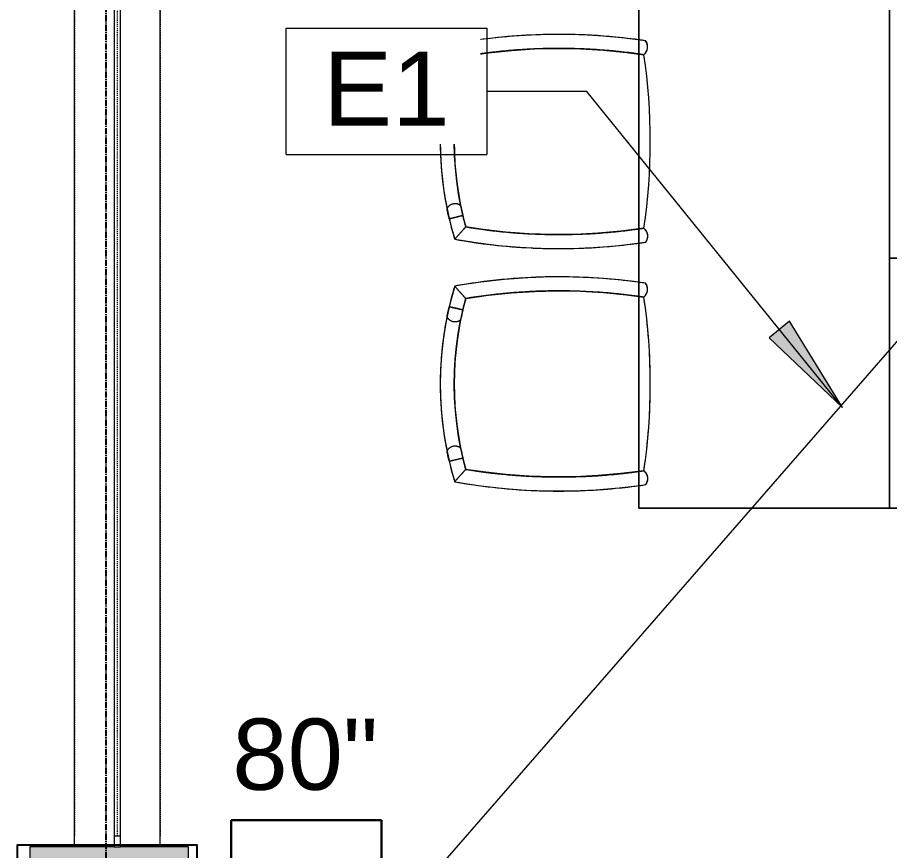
# Model space of a CAD drawing. Header units: inches. Extents: x 25329 to 28023, y 11893 to 13703.
# Drawn here: x 25851.2 to 25955.5, y 12135.5 to 12235.2 of the extents above; entities that cross this region are included whole.
import ezdxf

# ---------------------------------------------------------------- set-up
doc = ezdxf.new("R2010")
doc.units = ezdxf.units.IN
doc.header["$MEASUREMENT"] = 0
for name, pattern in [('L1$0$Plaza America BA02$0$CENTER2', [1.125, 0.75, -0.125, 0.125, -0.125]), ('L1$0$SAG 02ATL Ste230PHII$0$CENTER2', [1.125, 0.75, -0.125, 0.125, -0.125]), ('X1$0$Dash', [0.25, 0.125, -0.125])]:
    doc.linetypes.add(name, pattern=pattern)
for name, color, linetype in [('L1$0$A-Cols-Extr', 8, 'Continuous'), ('L1$0$Plaza America BA02$0$A-Column grid', 8, 'L1$0$Plaza America BA02$0$CENTER2'), ('L1$0$SAG 02ATL Ste230PHII$0$A-Column grid', 8, 'L1$0$SAG 02ATL Ste230PHII$0$CENTER2')]:
    doc.layers.add(name, color=color, linetype=linetype)
for name, color, linetype, lineweight in [('X1$0$A-ANNO-KEYN', 8, 'Continuous', 9), ('X1$0$A-ANNO-NOTE', 4, 'Continuous', 30), ('X1$0$A-DETL', 8, 'Continuous', 13), ('X1$0$I-FURN', 47, 'Continuous', 9), ('X1$0$Q-SPCQ', 8, 'Continuous', 9), ('X1$0$Q-SPCQ-HDLN', 8, 'X1$0$Dash', 9), ('X1$0$S-COLS', 8, 'Continuous', 13)]:
    doc.layers.add(name, color=color, linetype=linetype, lineweight=lineweight)
doc.styles.add('X1$0$Arial', font='arial.ttf', dxfattribs={"height": 8.851796})
doc.styles.add('X1$0$Swis721 Lt BT', font='swissl.ttf', dxfattribs={"height": 8.514638})

# ---------------------------------------------------------------- blocks, each defined once
blk = doc.blocks.new('X1$0$W- Folding_Partition - Modernfold 942-5326125-FIRST FLOOR POWER _ SIGNAL')
at = {"layer": 'X1$0$Q-SPCQ'}
for p, q in [((-323.18, -3.63), (-323.18, 1.12)), ((-323.18, 1.12), (-17.5, 1.12)), ((-17.5, -3.63), (-323.18, -3.63)), ((-323.18, -3.63), (-323.18, -4.38)), ((-321.93, -4.38), (-321.93, -3.63)), ((-323.18, -9.13), (-323.18, -4.38)), ((-323.18, -4.38), (-17.5, -4.38)), ((-323.18, -9.13), (-17.5, -9.13))]:
    blk.add_line(p, q, dxfattribs=at)
at = {"layer": 'X1$0$Q-SPCQ-HDLN'}
for p, q in [((-19, 1.12), (-321.93, 1.12)), ((-19, -4), (-321.93, -4)), ((-19, -9.13), (-321.93, -9.13))]:
    blk.add_line(p, q, dxfattribs=at)
blk = doc.blocks.new('X1$0$30 x 60 table4 - 30 x 60 table-4776413-FIRST FLOOR POWER _ SIGNAL')
at = {"layer": 'X1$0$I-FURN'}
for p, q in [((5218.61, -1629.32), (5188.7, -1629.32)), ((5188.7, -1629.32), (5188.7, -1689.32)), ((5188.7, -1689.32), (5188.7, -1629.32)), ((5188.7, -1629.32), (5218.61, -1629.32)), ((5218.61, -1632.94), (5218.61, -1629.32)), ((5218.61, -1629.32), (5218.61, -1632.94)), ((5218.61, -1633.01), (5218.61, -1632.96)), ((5218.61, -1632.96), (5218.61, -1633.01)), ((5218.61, -1633.13), (5218.61, -1633.04)), ((5218.61, -1633.04), (5218.61, -1633.13)), ((5218.61, -1633.24), (5218.61, -1633.14)), ((5218.61, -1633.14), (5218.61, -1633.24)), ((5218.61, -1633.4), (5218.61, -1633.27)), ((5218.61, -1633.27), (5218.61, -1633.4)), ((5218.61, -1633.79), (5218.61, -1633.44)), ((5218.61, -1633.44), (5218.61, -1633.79)), ((5218.61, -1633.97), (5218.61, -1633.81)), ((5218.61, -1633.81), (5218.61, -1633.97)), ((5218.61, -1634.14), (5218.61, -1634)), ((5218.61, -1634), (5218.61, -1634.14)), ((5218.61, -1634.32), (5218.61, -1634.18)), ((5218.61, -1634.18), (5218.61, -1634.32)), ((5218.61, -1634.43), (5218.61, -1634.33)), ((5218.61, -1634.33), (5218.61, -1634.43)), ((5218.61, -1634.54), (5218.61, -1634.46)), ((5218.61, -1634.46), (5218.61, -1634.54)), ((5218.61, -1634.6), (5218.61, -1634.54)), ((5218.61, -1634.54), (5218.61, -1634.6)), ((5218.61, -1655.5), (5218.61, -1634.63)), ((5218.61, -1634.63), (5218.61, -1655.5)), ((5218.61, -1655.58), (5218.61, -1655.53)), ((5218.61, -1655.53), (5218.61, -1655.58)), ((5218.61, -1655.68), (5218.61, -1655.6)), ((5218.61, -1655.6), (5218.61, -1655.68)), ((5218.61, -1655.8), (5218.61, -1655.69)), ((5218.61, -1655.69), (5218.61, -1655.8)), ((5218.61, -1655.95), (5218.61, -1655.84)), ((5218.61, -1655.84), (5218.61, -1655.95)), ((5218.61, -1656.51), (5218.61, -1655.97)), ((5218.61, -1655.97), (5218.61, -1656.51)), ((5218.61, -1656.69), (5218.61, -1656.53)), ((5218.61, -1656.53), (5218.61, -1656.69)), ((5218.61, -1656.85), (5218.61, -1656.72)), ((5218.61, -1656.72), (5218.61, -1656.85)), ((5218.61, -1656.99), (5218.61, -1656.89)), ((5218.61, -1656.89), (5218.61, -1656.99)), ((5218.61, -1657.09), (5218.61, -1657.01)), ((5218.61, -1657.01), (5218.61, -1657.09)), ((5218.61, -1657.16), (5218.61, -1657.1)), ((5218.61, -1657.1), (5218.61, -1657.16)), ((5218.61, -1661.94), (5218.61, -1657.19)), ((5218.61, -1657.19), (5218.61, -1661.94)), ((5218.61, -1662.01), (5218.61, -1661.96)), ((5218.61, -1661.96), (5218.61, -1662.01)), ((5218.61, -1662.13), (5218.61, -1662.04)), ((5218.61, -1662.04), (5218.61, -1662.13)), ((5218.61, -1662.24), (5218.61, -1662.14)), ((5218.61, -1662.14), (5218.61, -1662.24)), ((5218.61, -1662.4), (5218.61, -1662.27)), ((5218.61, -1662.27), (5218.61, -1662.4)), ((5218.61, -1662.79), (5218.61, -1662.44)), ((5218.61, -1662.44), (5218.61, -1662.79)), ((5218.61, -1662.97), (5218.61, -1662.81)), ((5218.61, -1662.81), (5218.61, -1662.97)), ((5218.61, -1663.14), (5218.61, -1663)), ((5218.61, -1663), (5218.61, -1663.14)), ((5218.61, -1663.32), (5218.61, -1663.18)), ((5218.61, -1663.18), (5218.61, -1663.32)), ((5218.61, -1663.43), (5218.61, -1663.33)), ((5218.61, -1663.33), (5218.61, -1663.43)), ((5218.61, -1663.54), (5218.61, -1663.46)), ((5218.61, -1663.46), (5218.61, -1663.54)), ((5218.61, -1663.6), (5218.61, -1663.54)), ((5218.61, -1663.54), (5218.61, -1663.6)), ((5218.61, -1684.5), (5218.61, -1663.63)), ((5218.61, -1663.63), (5218.61, -1684.5)), ((5218.61, -1684.58), (5218.61, -1684.53)), ((5218.61, -1684.53), (5218.61, -1684.58)), ((5218.61, -1684.68), (5218.61, -1684.6)), ((5218.61, -1684.6), (5218.61, -1684.68)), ((5218.61, -1684.8), (5218.61, -1684.69)), ((5218.61, -1684.69), (5218.61, -1684.8)), ((5218.61, -1684.95), (5218.61, -1684.84)), ((5218.61, -1684.84), (5218.61, -1684.95)), ((5218.61, -1685.51), (5218.61, -1684.97)), ((5218.61, -1684.97), (5218.61, -1685.51)), ((5218.61, -1685.69), (5218.61, -1685.53)), ((5218.61, -1685.53), (5218.61, -1685.69)), ((5218.61, -1685.85), (5218.61, -1685.72)), ((5218.61, -1685.72), (5218.61, -1685.85)), ((5218.61, -1685.99), (5218.61, -1685.89)), ((5218.61, -1685.89), (5218.61, -1685.99)), ((5218.61, -1686.09), (5218.61, -1686.01)), ((5218.61, -1686.01), (5218.61, -1686.09)), ((5218.61, -1686.16), (5218.61, -1686.1)), ((5218.61, -1686.1), (5218.61, -1686.16)), ((5218.61, -1689.32), (5218.61, -1686.19)), ((5218.61, -1686.19), (5218.61, -1689.32)), ((5188.7, -1689.32), (5218.61, -1689.32)), ((5218.61, -1689.32), (5188.7, -1689.32))]:
    blk.add_line(p, q, dxfattribs=at)
blk = doc.blocks.new('X1$0$30 x 60 table8 - 30 x 60 table-4779169-FIRST FLOOR POWER _ SIGNAL')
at = {"layer": 'X1$0$I-FURN'}
for p, q in [((5218.7, 802.44), (5188.7, 802.44)), ((5188.7, 802.44), (5188.7, 742.44)), ((5188.7, 772.54), (5188.7, 802.44)), ((5188.7, 802.44), (5218.7, 802.44)), ((5218.7, 799.71), (5218.7, 802.44)), ((5218.7, 802.44), (5218.7, 799.71)), ((5218.7, 799.63), (5218.7, 799.68)), ((5218.7, 799.68), (5218.7, 799.63)), ((5218.7, 799.54), (5218.7, 799.62)), ((5218.7, 799.62), (5218.7, 799.54)), ((5218.7, 799.25), (5218.7, 799.52)), ((5218.7, 799.52), (5218.7, 799.25)), ((5218.7, 799.06), (5218.7, 799.21)), ((5218.7, 799.21), (5218.7, 799.06)), ((5218.7, 798.49), (5218.7, 799.04)), ((5218.7, 799.04), (5218.7, 798.49)), ((5218.7, 798.22), (5218.7, 798.48)), ((5218.7, 798.48), (5218.7, 798.22)), ((5218.7, 798.12), (5218.7, 798.2)), ((5218.7, 798.2), (5218.7, 798.12)), ((5218.7, 798.05), (5218.7, 798.11)), ((5218.7, 798.11), (5218.7, 798.05)), ((5218.7, 777.13), (5218.7, 798.02)), ((5218.7, 798.02), (5218.7, 777.13)), ((5218.7, 777.05), (5218.7, 777.1)), ((5218.7, 777.1), (5218.7, 777.05)), ((5218.7, 776.96), (5218.7, 777.05)), ((5218.7, 777.05), (5218.7, 776.96)), ((5218.7, 776.83), (5218.7, 776.93)), ((5218.7, 776.93), (5218.7, 776.83)), ((5218.7, 776.51), (5218.7, 776.82)), ((5218.7, 776.82), (5218.7, 776.51)), ((5218.7, 776.32), (5218.7, 776.48)), ((5218.7, 776.48), (5218.7, 776.32)), ((5218.7, 775.94), (5218.7, 776.29)), ((5218.7, 776.29), (5218.7, 775.94)), ((5218.7, 775.78), (5218.7, 775.9)), ((5218.7, 775.9), (5218.7, 775.78)), ((5218.7, 775.64), (5218.7, 775.74)), ((5218.7, 775.74), (5218.7, 775.64)), ((5218.7, 775.55), (5218.7, 775.64)), ((5218.7, 775.64), (5218.7, 775.55)), ((5218.7, 775.47), (5218.7, 775.52)), ((5218.7, 775.52), (5218.7, 775.47)), ((5218.7, 770.71), (5218.7, 775.45)), ((5218.7, 775.45), (5218.7, 770.71)), ((5188.7, 742.44), (5188.7, 772.54)), ((5218.7, 770.63), (5218.7, 770.68)), ((5218.7, 770.68), (5218.7, 770.63)), ((5218.7, 770.54), (5218.7, 770.62)), ((5218.7, 770.62), (5218.7, 770.54)), ((5218.7, 770.25), (5218.7, 770.52)), ((5218.7, 770.52), (5218.7, 770.25)), ((5218.7, 770.06), (5218.7, 770.21)), ((5218.7, 770.21), (5218.7, 770.06)), ((5218.7, 769.49), (5218.7, 770.04)), ((5218.7, 770.04), (5218.7, 769.49)), ((5218.7, 769.22), (5218.7, 769.48)), ((5218.7, 769.48), (5218.7, 769.22)), ((5218.7, 769.12), (5218.7, 769.2)), ((5218.7, 769.2), (5218.7, 769.12)), ((5218.7, 769.05), (5218.7, 769.11)), ((5218.7, 769.11), (5218.7, 769.05)), ((5218.7, 748.13), (5218.7, 769.02)), ((5218.7, 769.02), (5218.7, 748.13)), ((5218.7, 748.05), (5218.7, 748.1)), ((5218.7, 748.1), (5218.7, 748.05)), ((5218.7, 747.96), (5218.7, 748.05)), ((5218.7, 748.05), (5218.7, 747.96)), ((5218.7, 747.83), (5218.7, 747.93)), ((5218.7, 747.93), (5218.7, 747.83)), ((5218.7, 747.51), (5218.7, 747.82)), ((5218.7, 747.82), (5218.7, 747.51)), ((5218.7, 747.32), (5218.7, 747.48)), ((5218.7, 747.48), (5218.7, 747.32)), ((5218.7, 746.94), (5218.7, 747.29)), ((5218.7, 747.29), (5218.7, 746.94)), ((5218.7, 746.78), (5218.7, 746.9)), ((5218.7, 746.9), (5218.7, 746.78)), ((5218.7, 746.64), (5218.7, 746.74)), ((5218.7, 746.74), (5218.7, 746.64)), ((5218.7, 746.55), (5218.7, 746.64)), ((5218.7, 746.64), (5218.7, 746.55)), ((5218.7, 746.47), (5218.7, 746.52)), ((5218.7, 746.52), (5218.7, 746.47)), ((5218.7, 742.44), (5218.7, 746.45)), ((5218.7, 746.45), (5218.7, 742.44)), ((5188.7, 742.44), (5218.7, 742.44)), ((5218.7, 742.44), (5188.7, 742.44))]:
    blk.add_line(p, q, dxfattribs=at)
blk = doc.blocks.new('X1$0$F-Chairs1 - Side 05-V13-FIRST FLOOR POWER _ SIGNAL')
at = {"layer": 'X1$0$I-FURN'}
for p, q in [((-9.2, -1.06), (-9.24, -1.07)), ((-8.86, -2.7), (-9.24, -1.07)), ((-9.24, -1.07), (-9.24, -1.1)), ((-9.24, -1.1), (-8.86, -2.67)), ((-8.86, -2.67), (-9.24, -1.1)), ((-9.24, -1.1), (-9.22, -1.18)), ((-9.22, -1.18), (-9.19, -1.31)), ((-9.19, -1.31), (-9.15, -1.48)), ((-9.15, -1.48), (-9.05, -1.89)), ((-9.05, -1.89), (-8.86, -2.67)), ((-2.01, -1.73), (-2.07, -1.73)), ((-2.07, -1.73), (-2.01, -1.73)), ((-1.94, -1.72), (-1.88, -1.72)), ((1.88, -1.72), (1.94, -1.72)), ((2.07, -1.73), (2.01, -1.73)), ((2.01, -1.73), (2.07, -1.73)), ((9.24, -1.07), (8.86, -2.7)), ((9.24, -1.1), (8.86, -2.68)), ((8.86, -2.68), (9.24, -1.1)), ((8.93, -2.4), (9.05, -1.89)), ((9.05, -1.89), (9.19, -1.31)), ((9.19, -1.31), (9.24, -1.07)), ((9.24, -1.07), (9.2, -1.06)), ((-10.22, -3.05), (-8.86, -2.7)), ((-8.86, -2.67), (-8.86, -2.7)), ((8.86, -2.68), (8.88, -2.62)), ((8.86, -2.7), (8.86, -2.68)), ((8.86, -2.7), (10.22, -3.05)), ((8.88, -2.62), (8.9, -2.52)), ((8.9, -2.52), (8.93, -2.4))]:
    blk.add_line(p, q, dxfattribs=at)
at = {"layer": 'X1$0$I-FURN', "flags": 128}
for points in [[(8.18, -0.84), (6.59, -0.54), (4.99, -0.31), (3.39, -0.14), (1.78, -0.04), (0.17, 0), (-1.45, -0.03), (-3.06, -0.12), (-4.66, -0.27), (-6.26, -0.49), (-7.85, -0.77), (-8.18, -0.84)], [(-11.7, -1.73), (-12.14, -4.52), (-12.47, -7.33), (-12.69, -10.14), (-12.8, -12.96), (-12.79, -15.79), (-12.67, -18.61), (-12.44, -21.42), (-12.09, -24.23), (-12.04, -24.6)], [(-9.24, -1.07), (-10.8, -1.47), (-11.7, -1.73)], [(-7.79, -2.47), (-6.27, -2.19), (-4.74, -1.97), (-3.2, -1.81), (-1.66, -1.71), (-0.12, -1.67), (1.43, -1.7), (2.97, -1.79), (4.51, -1.94), (6.05, -2.15), (7.57, -2.42), (7.79, -2.47)], [(11.7, -1.73), (10.14, -1.3), (9.24, -1.07)], [(12.04, -24.58), (12.4, -21.78), (12.65, -18.96), (12.78, -16.14), (12.8, -13.32), (12.71, -10.5), (12.5, -7.68), (12.19, -4.87), (11.76, -2.08), (11.7, -1.73)], [(-10.38, -24.36), (-10.73, -21.62), (-10.97, -18.88), (-11.11, -16.12), (-11.13, -13.37), (-11.04, -10.61), (-10.84, -7.86), (-10.53, -5.12), (-10.22, -3.05)], [(10.22, -3.05), (10.62, -5.78), (10.9, -8.52), (11.07, -11.27), (11.13, -14.03), (11.08, -16.79), (10.93, -19.54), (10.66, -22.28), (10.38, -24.36)], [(-12.04, -24.6), (-12.01, -24.62), (-11.94, -24.67), (-11.83, -24.73), (-11.7, -24.78), (-11.53, -24.82), (-11.35, -24.84), (-11.16, -24.83)], [(-11.16, -24.83), (-10.97, -24.78), (-10.8, -24.71), (-10.65, -24.62), (-10.54, -24.53), (-10.45, -24.45), (-10.4, -24.38), (-10.38, -24.36)], [(10.38, -24.36), (10.4, -24.38), (10.45, -24.45), (10.54, -24.53), (10.66, -24.62), (10.8, -24.7), (10.97, -24.77), (11.16, -24.81)], [(11.16, -24.81), (11.35, -24.82), (11.54, -24.8), (11.7, -24.76), (11.84, -24.71), (11.94, -24.65), (12.01, -24.6), (12.04, -24.58)]]:
    blk.add_lwpolyline(points, dxfattribs=at)
at = {"layer": 'X1$0$I-FURN'}
for centre, radius, start, end in [((0, -40.33), 40.33, 73.1446, 106.8554), ((0, -40.33), 40.33, 102.9888, 103.1789), ((0, -40.33), 40.33, 102.6775, 102.9879), ((0, -40.33), 40.33, 102.2487, 102.6744), ((0, -40.33), 40.33, 101.6533, 102.1884), ((0, -40.33), 40.33, 99.3538, 101.5989), ((0, -40.33), 40.33, 97.5178, 99.3538), ((0, -40.33), 40.33, 93.394, 97.5178), ((0, -40.33), 40.33, 92.5119, 93.394), ((0, -40.33), 40.33, 87.4881, 92.5119), ((0, -40.33), 40.33, 86.606, 87.4881), ((0, -40.33), 40.33, 82.4822, 86.606), ((0, -40.33), 40.33, 80.6462, 82.4822), ((0, -40.33), 40.33, 78.4011, 80.6462), ((0, -40.33), 40.33, 77.8116, 78.3467), ((0, -40.33), 40.33, 77.3256, 77.7513), ((0, -40.33), 40.33, 77.0121, 77.3225), ((0, -40.33), 40.33, 76.8211, 77.0112), ((57.8, -14.21), 70.61, 169.8244, 179.004), ((57.8, -14.21), 70.61, 169.8244, 173.5531), ((0, -40.33), 40.33, 103.2455, 106.8554), ((0, -40.33), 38.66, 74.6661, 105.3339), ((0, -40.33), 38.66, 98.3481, 98.9724), ((0, -40.33), 38.66, 98.3481, 98.9724), ((0, -40.33), 38.66, 98.3082, 98.6332), ((0, -40.33), 38.66, 98.1478, 98.3481), ((0, -40.33), 38.66, 98.1478, 98.3481), ((0, -40.33), 38.66, 97.6738, 98.3082), ((0, -40.33), 38.66, 94.045, 98.1478), ((0, -40.33), 38.66, 94.045, 98.1478), ((0, -40.33), 38.66, 97.5013, 97.6738), ((0, -40.33), 38.66, 96.8366, 97.5013), ((0, -40.33), 38.66, 94.2867, 96.8366), ((0, -40.33), 38.66, 93.7315, 94.2867), ((0, -40.33), 38.66, 93.117, 94.045), ((0, -40.33), 38.66, 93.117, 94.045), ((0, -40.33), 38.66, 93.0972, 93.7315), ((0, -40.33), 38.66, 92.8747, 93.0839), ((0, -40.33), 38.66, 92.7549, 92.9875), ((0, -40.33), 38.66, 92.7549, 92.9875), ((0, -40.33), 38.66, 92.6577, 92.7825), ((0, -40.33), 38.66, 87.2451, 92.7549), ((0, -40.33), 38.66, 87.2451, 92.7549), ((0, -40.33), 38.66, 92.4986, 92.6399), ((0, -40.33), 38.66, 87.5148, 92.4852), ((0, -40.33), 38.66, 87.3601, 87.5014), ((0, -40.33), 38.66, 87.2175, 87.3423), ((0, -40.33), 38.66, 87.0125, 87.2451), ((0, -40.33), 38.66, 87.0125, 87.2451), ((0, -40.33), 38.66, 86.9508, 87.1253), ((0, -40.33), 38.66, 86.2685, 86.9028), ((0, -40.33), 38.66, 85.955, 86.883), ((0, -40.33), 38.66, 85.955, 86.883), ((0, -40.33), 38.66, 85.7133, 86.2685), ((0, -40.33), 38.66, 81.8522, 85.955), ((0, -40.33), 38.66, 81.8522, 85.955), ((0, -40.33), 38.66, 83.1634, 85.7133), ((0, -40.33), 38.66, 82.4987, 83.1634), ((0, -40.33), 38.66, 82.3262, 82.4987), ((0, -40.33), 38.66, 82.0527, 82.3262), ((0, -40.33), 38.66, 81.6918, 82.0527), ((0, -40.33), 38.66, 81.6519, 81.8522), ((0, -40.33), 38.66, 81.6519, 81.8522), ((0, -40.33), 38.66, 81.3668, 81.6918), ((0, -40.33), 38.66, 81.0276, 81.6519), ((0, -40.33), 38.66, 81.0276, 81.6519), ((0, -40.33), 40.33, 74.9496, 76.7545), ((0, -40.33), 40.33, 73.1446, 74.9496), ((-57.8, -14.21), 70.61, 0.996, 10.1756), ((-57.8, -14.21), 70.61, 6.451, 10.1756), ((57.8, -14.21), 68.93, 170.6856, 178.9494), ((57.8, -14.21), 68.93, 170.6856, 174.9683), ((57.8, -14.21), 68.93, 170.6856, 174.9683), ((57.8, -14.21), 68.93, 170.6856, 174.7989), ((0, -40.33), 38.66, 100.1122, 105.3339), ((0, -40.33), 38.66, 100.1122, 105.3339), ((0, -40.33), 38.66, 103.2455, 105.3339), ((0, -40.33), 38.66, 100.7167, 103.2455), ((0, -40.33), 38.66, 99.3286, 100.7167), ((0, -40.33), 38.66, 99.5801, 100.1122), ((0, -40.33), 38.66, 99.5801, 100.1122), ((0, -40.33), 38.66, 99.326, 99.5801), ((0, -40.33), 38.66, 99.326, 99.5801), ((0, -40.33), 38.66, 98.9103, 99.3286), ((0, -40.33), 38.66, 98.9724, 99.326), ((0, -40.33), 38.66, 99.2004, 99.326), ((0, -40.33), 38.66, 98.9724, 99.2004), ((0, -40.33), 38.66, 98.6332, 98.9103), ((0, -40.33), 38.66, 81.0897, 81.3668), ((0, -40.33), 38.66, 80.6714, 81.0897), ((0, -40.33), 38.66, 80.674, 81.0276), ((0, -40.33), 38.66, 80.674, 81.0276), ((0, -40.33), 38.66, 80.4199, 80.674), ((0, -40.33), 38.66, 80.4199, 80.674), ((0, -40.33), 38.66, 79.2833, 80.6714), ((0, -40.33), 38.66, 79.8878, 80.4199), ((0, -40.33), 38.66, 79.8878, 80.4199), ((0, -40.33), 38.66, 74.6661, 79.8878), ((0, -40.33), 38.66, 74.6661, 79.8878), ((0, -40.33), 38.66, 76.7545, 79.2833), ((0, -40.33), 38.66, 74.6661, 76.7545), ((-57.8, -14.21), 68.93, 1.0506, 9.3144), ((-57.8, -14.21), 68.93, 5.0317, 9.3144), ((-57.8, -14.21), 68.93, 5.0317, 9.3144), ((-57.8, -14.21), 68.93, 5.2009, 9.3144), ((57.8, -14.21), 70.61, 173.5533, 177.2819), ((-57.8, -14.21), 70.61, 2.7263, 6.4509), ((57.8, -14.21), 68.93, 174.9808, 176.404), ((57.8, -14.21), 68.93, 174.9808, 176.404), ((57.8, -14.21), 68.93, 174.9804, 175.1311), ((57.8, -14.21), 68.93, 174.8069, 174.9804), ((-57.8, -14.21), 68.93, 5.0195, 5.1929), ((-57.8, -14.21), 68.93, 3.596, 5.0192), ((-57.8, -14.21), 68.93, 3.596, 5.0192), ((-57.8, -14.21), 68.93, 4.8687, 5.0195), ((57.8, -14.21), 68.93, 175.1315, 176.4042), ((-57.8, -14.21), 68.93, 3.5957, 4.8685), ((57.8, -14.21), 68.93, 176.404, 178.9494), ((57.8, -14.21), 68.93, 176.404, 178.9494), ((57.8, -14.21), 68.93, 176.4042, 178.9205), ((-57.8, -14.21), 68.93, 1.8564, 3.596), ((-57.8, -14.21), 68.93, 1.8564, 3.596), ((-57.8, -14.21), 68.93, 1.4071, 3.5957), ((57.8, -14.21), 70.61, 177.2823, 178.8747), ((-57.8, -14.21), 70.61, 359.0016, 2.7262), ((-57.8, -14.21), 68.93, 1.3467, 1.8564), ((-57.8, -14.21), 68.93, 1.3467, 1.8564), ((-57.8, -14.21), 68.93, 1.0791, 1.4071), ((57.8, -14.21), 70.61, 178.9034, 181.0108), ((57.8, -14.21), 70.61, 179.004, 188.4692), ((57.8, -14.21), 68.93, 178.9494, 188.4692), ((57.8, -14.21), 68.93, 178.9494, 179.2513), ((57.8, -14.21), 68.93, 178.9494, 179.2513), ((57.8, -14.21), 68.93, 178.9699, 179.2504), ((57.8, -14.21), 68.93, 179.2504, 179.5476), ((57.8, -14.21), 68.93, 179.2513, 182.3319), ((57.8, -14.21), 68.93, 179.2513, 182.3319), ((-57.8, -14.21), 68.93, 351.5308, 1.0506), ((-57.8, -14.21), 68.93, 1.0506, 1.3467), ((-57.8, -14.21), 68.93, 1.0506, 1.3467), ((-57.8, -14.21), 68.93, 0.8812, 1.0506), ((-57.8, -14.21), 68.93, 0.8812, 1.0506), ((-57.8, -14.21), 68.93, 0.7494, 1.0297), ((-57.8, -14.21), 68.93, 0.7487, 0.8812), ((-57.8, -14.21), 68.93, 0.7487, 0.8812), ((-57.8, -14.21), 68.93, 0.4229, 0.7494), ((-57.8, -14.21), 68.93, 0.1912, 0.7487), ((-57.8, -14.21), 68.93, 0.1912, 0.7487), ((-57.8, -14.21), 70.61, 351.5308, 0.996), ((57.8, -14.21), 68.93, 179.5774, 179.7085), ((57.8, -14.21), 68.93, 179.7085, 182.3298), ((-57.8, -14.21), 68.93, 357.6681, 0.1912), ((-57.8, -14.21), 68.93, 357.6681, 0.1912), ((-57.8, -14.21), 68.93, 357.6685, 359.7382), ((-57.8, -14.21), 68.93, 359.7382, 0.4226), ((57.8, -14.21), 70.61, 181.0112, 184.7396), ((-57.8, -14.21), 70.61, 355.2768, 359.0014), ((57.8, -14.21), 68.93, 182.3319, 183.6275), ((57.8, -14.21), 68.93, 182.3319, 183.6275), ((57.8, -14.21), 68.93, 182.3298, 183.7157), ((-57.8, -14.21), 68.93, 356.3268, 357.6681), ((-57.8, -14.21), 68.93, 356.3268, 357.6681), ((-57.8, -14.21), 68.93, 356.2837, 357.6685), ((57.8, -14.21), 68.93, 183.6275, 183.8544), ((57.8, -14.21), 68.93, 183.6275, 183.8544), ((57.8, -14.21), 68.93, 183.7217, 183.8599), ((-57.8, -14.21), 68.93, 356.1397, 356.2777), ((-57.8, -14.21), 68.93, 356.1393, 356.2577), ((-57.8, -14.21), 68.93, 356.1393, 356.2577), ((57.8, -14.21), 68.93, 183.8607, 187.9766), ((57.8, -14.21), 68.93, 183.8607, 187.9766), ((57.8, -14.21), 68.93, 183.8644, 184.0224), ((57.8, -14.21), 68.93, 184.0233, 184.2414), ((57.8, -14.21), 68.93, 184.2414, 187.9764), ((-57.8, -14.21), 68.93, 352.0234, 356.1393), ((-57.8, -14.21), 68.93, 352.0234, 356.1393), ((-57.8, -14.21), 68.93, 352.0235, 355.9767), ((-57.8, -14.21), 68.93, 355.977, 356.1397), ((57.8, -14.21), 70.61, 184.7402, 187.7864), ((-57.8, -14.21), 70.61, 352.2136, 355.2767), ((57.8, -14.21), 70.61, 187.7864, 188.4692), ((57.8, -14.21), 68.93, 187.9766, 188.4692), ((57.8, -14.21), 68.93, 187.9766, 188.4692), ((57.8, -14.21), 68.93, 187.9764, 188.4692), ((-57.8, -14.21), 68.93, 351.5308, 352.0234), ((-57.8, -14.21), 68.93, 351.5308, 352.0234), ((-57.8, -14.21), 68.93, 351.5308, 352.0235), ((-57.8, -14.21), 70.61, 351.5519, 352.2136), ((-11.33, -23.66), 1.18, 233.3697, 323.5686), ((-11.33, -23.66), 1.18, 234.7796, 238.7179), ((-11.33, -23.66), 1.18, 238.7253, 244.758), ((-11.33, -23.66), 1.18, 247.1977, 251.8355), ((-11.33, -23.66), 1.18, 251.8554, 258.0639), ((-11.33, -23.66), 1.18, 260.1402, 269.0597), ((-11.33, -23.66), 1.18, 274.0857, 278.5104), ((-11.33, -23.66), 1.18, 278.5282, 282.8621), ((-11.33, -23.66), 1.18, 287.9758, 296.869), ((-11.33, -23.66), 1.18, 298.8314, 305.1492), ((-11.33, -23.66), 1.18, 305.1735, 309.7365), ((-11.33, -23.66), 1.18, 312.227, 318.2596), ((-11.33, -23.66), 1.18, 318.2743, 322.1782), ((0, 44.54), 69.68, 261.4321, 278.5679), ((0, 44.54), 69.68, 261.4321, 265.7161), ((0, 44.54), 69.68, 261.4321, 278.5679), ((0, 44.54), 69.68, 265.7161, 270), ((0, 44.54), 69.68, 270, 274.2839), ((0, 44.54), 69.68, 274.2839, 278.5679), ((11.32, -23.64), 1.18, 217.315, 307.5275), ((11.32, -23.64), 1.18, 218.6849, 222.5379), ((11.32, -23.64), 1.18, 222.5396, 228.5111), ((11.32, -23.64), 1.18, 231.1729, 235.5428), ((11.32, -23.64), 1.18, 235.5498, 243.09), ((11.32, -23.64), 1.18, 243.8054, 252.6812), ((11.32, -23.64), 1.18, 257.9769, 262.1071), ((11.32, -23.64), 1.18, 262.1174, 266.8039), ((11.32, -23.64), 1.18, 271.6031, 280.5478), ((11.32, -23.64), 1.18, 282.9504, 288.865), ((11.32, -23.64), 1.18, 288.8834, 293.7319), ((11.32, -23.64), 1.18, 295.9856, 302.0864), ((11.32, -23.64), 1.18, 302.1085, 306.0957)]:
    blk.add_arc(centre, radius, start, end, dxfattribs=at)
for points, knots in [([(-9.24, -1.07), (-9.24, -1.07), (-9.21, -1.07), (-9.06, -1.03), (-8.74, -0.96), (-8.39, -0.88), (-8.18, -0.84)], [0, 0, 0, 0, 0.2, 0.4, 0.7, 1, 1, 1, 1]), ([(-8.18, -0.84), (-8.11, -0.82), (-8, -0.84), (-7.86, -0.91), (-7.79, -0.97), (-7.73, -1.02), (-7.68, -1.07), (-7.64, -1.12), (-7.61, -1.16), (-7.57, -1.23), (-7.52, -1.31), (-7.48, -1.4), (-7.45, -1.49), (-7.43, -1.59), (-7.41, -1.69), (-7.41, -1.77), (-7.41, -1.85), (-7.42, -1.92), (-7.43, -1.99), (-7.44, -2.06), (-7.47, -2.12), (-7.49, -2.18), (-7.52, -2.25), (-7.57, -2.32), (-7.67, -2.42), (-7.74, -2.46), (-7.79, -2.47)], [-1, -1, -1, -1, -0.861111, -0.791667, -0.756944, -0.722222, -0.6875, -0.670139, -0.652778, -0.618056, -0.583333, -0.548611, -0.513889, -0.479167, -0.444444, -0.416667, -0.388889, -0.361111, -0.333333, -0.305556, -0.277778, -0.25, -0.222222, -0.166667, -0.111111, 0, 0, 0, 0]), ([(7.79, -2.47), (7.73, -2.45), (7.63, -2.4), (7.54, -2.28), (7.5, -2.19), (7.46, -2.12), (7.44, -2.05), (7.43, -2), (7.42, -1.94), (7.41, -1.86), (7.41, -1.77), (7.42, -1.67), (7.43, -1.57), (7.46, -1.47), (7.49, -1.39), (7.52, -1.31), (7.56, -1.24), (7.6, -1.18), (7.64, -1.12), (7.68, -1.07), (7.73, -1.02), (7.77, -0.98), (7.84, -0.93), (7.91, -0.88), (8.04, -0.83), (8.12, -0.83), (8.18, -0.84)], [-1, -1, -1, -1, -0.861111, -0.791667, -0.756944, -0.722222, -0.6875, -0.670139, -0.652778, -0.618056, -0.583333, -0.548611, -0.513889, -0.479167, -0.444444, -0.416667, -0.388889, -0.361111, -0.333333, -0.305556, -0.277778, -0.25, -0.222222, -0.166667, -0.111111, 0, 0, 0, 0]), ([(8.18, -0.84), (8.32, -0.87), (8.57, -0.92), (8.91, -1), (9.17, -1.06), (9.24, -1.07), (9.24, -1.07)], [0, 0, 0, 0, 0.2, 0.4, 0.7, 1, 1, 1, 1]), ([(-11.7, -1.73), (-11.7, -1.73), (-11.69, -1.74), (-11.65, -1.77), (-11.62, -1.8), (-11.58, -1.83), (-11.55, -1.87), (-11.51, -1.9), (-11.48, -1.92), (-11.45, -1.95), (-11.41, -1.99), (-11.36, -2.03), (-11.31, -2.08), (-11.25, -2.13), (-11.19, -2.18), (-11.14, -2.23), (-11.08, -2.28), (-11.02, -2.34), (-10.96, -2.39), (-10.9, -2.44), (-10.84, -2.5), (-10.78, -2.55), (-10.72, -2.6), (-10.67, -2.65), (-10.61, -2.7), (-10.56, -2.75), (-10.51, -2.79), (-10.46, -2.84), (-10.42, -2.88), (-10.37, -2.91), (-10.34, -2.95), (-10.3, -2.98), (-10.28, -3), (-10.25, -3.02), (-10.23, -3.04), (-10.22, -3.05), (-10.22, -3.05)], [-1, -1, -1, -1, -0.944444, -0.888889, -0.861111, -0.833333, -0.805556, -0.777778, -0.763889, -0.75, -0.722222, -0.694444, -0.666667, -0.638889, -0.611111, -0.583333, -0.555556, -0.527778, -0.5, -0.472222, -0.444444, -0.416667, -0.388889, -0.361111, -0.333333, -0.305556, -0.277778, -0.25, -0.222222, -0.194444, -0.166667, -0.138889, -0.111111, -0.083333, -0.055556, 0, 0, 0, 0]), ([(10.22, -3.05), (10.22, -3.05), (10.23, -3.04), (10.25, -3.02), (10.28, -3), (10.3, -2.98), (10.34, -2.95), (10.37, -2.91), (10.41, -2.88), (10.44, -2.86), (10.47, -2.83), (10.51, -2.79), (10.56, -2.75), (10.61, -2.7), (10.67, -2.65), (10.72, -2.6), (10.78, -2.55), (10.84, -2.5), (10.9, -2.44), (10.96, -2.39), (11.02, -2.34), (11.08, -2.28), (11.14, -2.23), (11.19, -2.18), (11.25, -2.13), (11.31, -2.08), (11.36, -2.03), (11.41, -1.99), (11.46, -1.94), (11.5, -1.9), (11.55, -1.87), (11.58, -1.83), (11.62, -1.8), (11.65, -1.77), (11.69, -1.74), (11.7, -1.73), (11.7, -1.73)], [-1, -1, -1, -1, -0.944444, -0.916667, -0.888889, -0.861111, -0.833333, -0.805556, -0.777778, -0.763889, -0.75, -0.722222, -0.694444, -0.666667, -0.638889, -0.611111, -0.583333, -0.555556, -0.527778, -0.5, -0.472222, -0.444444, -0.416667, -0.388889, -0.361111, -0.333333, -0.305556, -0.277778, -0.25, -0.222222, -0.194444, -0.166667, -0.138889, -0.111111, -0.055556, 0, 0, 0, 0]), ([(-7.79, -2.47), (-7.93, -2.5), (-8.18, -2.55), (-8.53, -2.63), (-8.79, -2.69), (-8.86, -2.7), (-8.86, -2.7)], [0, 0, 0, 0, 0.2, 0.4, 0.7, 1, 1, 1, 1]), ([(8.86, -2.7), (8.86, -2.7), (8.83, -2.69), (8.67, -2.66), (8.36, -2.59), (8, -2.51), (7.79, -2.47)], [0, 0, 0, 0, 0.2, 0.4, 0.7, 1, 1, 1, 1])]:
    blk.add_open_spline(points, degree=3, knots=knots, dxfattribs=at)
blk = doc.blocks.new('X1$0$F-Chairs1 - Side 05-V14-FIRST FLOOR POWER _ SIGNAL')
at = {"layer": 'X1$0$I-FURN'}
for p, q in [((-9.2, -1.06), (-9.24, -1.07)), ((-8.86, -2.7), (-9.24, -1.07)), ((-9.24, -1.07), (-9.1, -1.68)), ((-9.24, -1.1), (-8.86, -2.67)), ((-8.86, -2.67), (-9.24, -1.1)), ((-9.1, -1.68), (-9.05, -1.89)), ((-9.05, -1.89), (-9, -2.1)), ((-2.01, -1.73), (-2.07, -1.73)), ((-2.07, -1.73), (-2.01, -1.73)), ((-1.94, -1.72), (-1.88, -1.72)), ((1.88, -1.72), (1.94, -1.72)), ((2.07, -1.73), (2.01, -1.73)), ((2.01, -1.73), (2.07, -1.73)), ((9.24, -1.07), (8.86, -2.7)), ((9.24, -1.1), (8.86, -2.68)), ((8.86, -2.68), (9.24, -1.1)), ((8.97, -2.24), (9.01, -2.07)), ((9.01, -2.07), (9.05, -1.89)), ((9.05, -1.89), (9.1, -1.68)), ((9.1, -1.68), (9.15, -1.48)), ((9.15, -1.48), (9.19, -1.31)), ((9.19, -1.31), (9.22, -1.18)), ((9.24, -1.07), (9.2, -1.06)), ((9.22, -1.18), (9.24, -1.07)), ((-10.22, -3.05), (-8.86, -2.7)), ((-9, -2.1), (-8.95, -2.29)), ((-8.95, -2.29), (-8.91, -2.46)), ((-8.91, -2.46), (-8.88, -2.59)), ((-8.88, -2.59), (-8.86, -2.67)), ((-8.86, -2.67), (-8.86, -2.7)), ((8.86, -2.68), (8.97, -2.24)), ((8.86, -2.7), (8.86, -2.68)), ((8.86, -2.7), (10.22, -3.05))]:
    blk.add_line(p, q, dxfattribs=at)
at = {"layer": 'X1$0$I-FURN', "flags": 128}
for points in [[(8.18, -0.84), (6.59, -0.54), (4.99, -0.31), (3.39, -0.14), (1.78, -0.04), (0.17, 0), (-1.45, -0.03), (-3.06, -0.12), (-4.66, -0.27), (-6.26, -0.49), (-7.85, -0.77), (-8.18, -0.84)], [(-11.7, -1.73), (-12.14, -4.52), (-12.47, -7.33), (-12.69, -10.14), (-12.8, -12.96), (-12.79, -15.79), (-12.67, -18.61), (-12.44, -21.42), (-12.09, -24.23), (-12.04, -24.6)], [(-9.24, -1.07), (-10.8, -1.47), (-11.7, -1.73)], [(-7.79, -2.47), (-6.27, -2.19), (-4.74, -1.97), (-3.2, -1.81), (-1.66, -1.71), (-0.12, -1.67), (1.43, -1.7), (2.97, -1.79), (4.51, -1.94), (6.05, -2.15), (7.57, -2.42), (7.79, -2.47)], [(11.7, -1.73), (10.14, -1.3), (9.24, -1.07)], [(12.04, -24.58), (12.4, -21.78), (12.65, -18.96), (12.78, -16.14), (12.8, -13.32), (12.71, -10.5), (12.5, -7.68), (12.19, -4.87), (11.76, -2.08), (11.7, -1.73)], [(-10.38, -24.36), (-10.73, -21.62), (-10.97, -18.88), (-11.11, -16.12), (-11.13, -13.37), (-11.04, -10.61), (-10.84, -7.86), (-10.53, -5.12), (-10.22, -3.05)], [(10.22, -3.05), (10.62, -5.78), (10.9, -8.52), (11.07, -11.27), (11.13, -14.03), (11.08, -16.79), (10.93, -19.54), (10.66, -22.28), (10.38, -24.36)], [(-12.04, -24.6), (-12.01, -24.62), (-11.94, -24.67), (-11.83, -24.73), (-11.7, -24.78), (-11.53, -24.82), (-11.35, -24.84), (-11.16, -24.83)], [(-11.16, -24.83), (-10.97, -24.78), (-10.8, -24.71), (-10.65, -24.62), (-10.54, -24.53), (-10.45, -24.45), (-10.4, -24.38), (-10.38, -24.36)], [(10.38, -24.36), (10.4, -24.38), (10.45, -24.45), (10.54, -24.53), (10.66, -24.62), (10.8, -24.7), (10.97, -24.77), (11.16, -24.81)], [(11.16, -24.81), (11.35, -24.82), (11.54, -24.8), (11.7, -24.76), (11.84, -24.71), (11.94, -24.65), (12.01, -24.6), (12.04, -24.58)]]:
    blk.add_lwpolyline(points, dxfattribs=at)
at = {"layer": 'X1$0$I-FURN'}
for centre, radius, start, end in [((0, -40.33), 40.33, 73.1446, 106.8554), ((0, -40.33), 40.33, 102.9888, 103.1789), ((0, -40.33), 40.33, 102.6775, 102.9879), ((0, -40.33), 40.33, 102.2487, 102.6744), ((0, -40.33), 40.33, 101.6533, 102.1884), ((0, -40.33), 40.33, 99.3538, 101.5989), ((0, -40.33), 40.33, 97.5178, 99.3538), ((0, -40.33), 40.33, 93.394, 97.5178), ((0, -40.33), 40.33, 92.5119, 93.394), ((0, -40.33), 40.33, 87.4881, 92.5119), ((0, -40.33), 40.33, 86.606, 87.4881), ((0, -40.33), 40.33, 82.4822, 86.606), ((0, -40.33), 40.33, 80.6462, 82.4822), ((0, -40.33), 40.33, 78.4011, 80.6462), ((0, -40.33), 40.33, 77.8116, 78.3467), ((0, -40.33), 40.33, 77.3256, 77.7513), ((0, -40.33), 40.33, 77.0121, 77.3225), ((0, -40.33), 40.33, 76.8211, 77.0112), ((57.8, -14.21), 70.61, 169.8244, 179.004), ((57.8, -14.21), 70.61, 169.8244, 173.5531), ((0, -40.33), 40.33, 103.2455, 106.8554), ((0, -40.33), 38.66, 74.6661, 105.3339), ((0, -40.33), 38.66, 98.3481, 98.9724), ((0, -40.33), 38.66, 98.3481, 98.9724), ((0, -40.33), 38.66, 98.3082, 98.6332), ((0, -40.33), 38.66, 98.1478, 98.3481), ((0, -40.33), 38.66, 98.1478, 98.3481), ((0, -40.33), 38.66, 97.9473, 98.3082), ((0, -40.33), 38.66, 94.045, 98.1478), ((0, -40.33), 38.66, 94.045, 98.1478), ((0, -40.33), 38.66, 97.6738, 97.9473), ((0, -40.33), 38.66, 97.5013, 97.6738), ((0, -40.33), 38.66, 96.8366, 97.5013), ((0, -40.33), 38.66, 94.2867, 96.8366), ((0, -40.33), 38.66, 93.7315, 94.2867), ((0, -40.33), 38.66, 93.117, 94.045), ((0, -40.33), 38.66, 93.117, 94.045), ((0, -40.33), 38.66, 93.0972, 93.7315), ((0, -40.33), 38.66, 92.8747, 93.0839), ((0, -40.33), 38.66, 92.7549, 92.9875), ((0, -40.33), 38.66, 92.7549, 92.9875), ((0, -40.33), 38.66, 92.6577, 92.7825), ((0, -40.33), 38.66, 87.2451, 92.7549), ((0, -40.33), 38.66, 87.2451, 92.7549), ((0, -40.33), 38.66, 92.4986, 92.6399), ((0, -40.33), 38.66, 87.5148, 92.4852), ((0, -40.33), 38.66, 87.3601, 87.5014), ((0, -40.33), 38.66, 87.2175, 87.3423), ((0, -40.33), 38.66, 87.0125, 87.2451), ((0, -40.33), 38.66, 87.0125, 87.2451), ((0, -40.33), 38.66, 86.9508, 87.1253), ((0, -40.33), 38.66, 86.2685, 86.9028), ((0, -40.33), 38.66, 85.955, 86.883), ((0, -40.33), 38.66, 85.955, 86.883), ((0, -40.33), 38.66, 85.7133, 86.2685), ((0, -40.33), 38.66, 81.8522, 85.955), ((0, -40.33), 38.66, 81.8522, 85.955), ((0, -40.33), 38.66, 83.1634, 85.7133), ((0, -40.33), 38.66, 82.4987, 83.1634), ((0, -40.33), 38.66, 82.3262, 82.4987), ((0, -40.33), 38.66, 81.6918, 82.3262), ((0, -40.33), 38.66, 81.6519, 81.8522), ((0, -40.33), 38.66, 81.6519, 81.8522), ((0, -40.33), 38.66, 81.3668, 81.6918), ((0, -40.33), 38.66, 81.0276, 81.6519), ((0, -40.33), 38.66, 81.0276, 81.6519), ((0, -40.33), 40.33, 73.1446, 76.7545), ((-57.8, -14.21), 70.61, 0.996, 10.1756), ((-57.8, -14.21), 70.61, 6.451, 10.1756), ((57.8, -14.21), 68.93, 170.6856, 178.9494), ((57.8, -14.21), 68.93, 170.6856, 174.9683), ((57.8, -14.21), 68.93, 170.6856, 174.8175), ((57.8, -14.21), 68.93, 170.6856, 174.7989), ((0, -40.33), 38.66, 100.1122, 105.3339), ((0, -40.33), 38.66, 100.1122, 105.3339), ((0, -40.33), 38.66, 103.2455, 105.3339), ((0, -40.33), 38.66, 100.7167, 103.2455), ((0, -40.33), 38.66, 99.3286, 100.7167), ((0, -40.33), 38.66, 99.5801, 100.1122), ((0, -40.33), 38.66, 99.5801, 100.1122), ((0, -40.33), 38.66, 99.326, 99.5801), ((0, -40.33), 38.66, 99.326, 99.5801), ((0, -40.33), 38.66, 98.9103, 99.3286), ((0, -40.33), 38.66, 98.9724, 99.326), ((0, -40.33), 38.66, 98.9724, 99.326), ((0, -40.33), 38.66, 98.6332, 98.9103), ((0, -40.33), 38.66, 81.0897, 81.3668), ((0, -40.33), 38.66, 80.6714, 81.0897), ((0, -40.33), 38.66, 80.674, 81.0276), ((0, -40.33), 38.66, 80.674, 81.0276), ((0, -40.33), 38.66, 80.4199, 80.674), ((0, -40.33), 38.66, 80.4199, 80.674), ((0, -40.33), 38.66, 79.2833, 80.6714), ((0, -40.33), 38.66, 79.8878, 80.4199), ((0, -40.33), 38.66, 79.8878, 80.4199), ((0, -40.33), 38.66, 74.6661, 79.8878), ((0, -40.33), 38.66, 74.6661, 79.8878), ((0, -40.33), 38.66, 76.7545, 79.2833), ((0, -40.33), 38.66, 74.6661, 76.7545), ((-57.8, -14.21), 68.93, 1.0506, 9.3144), ((-57.8, -14.21), 68.93, 5.1825, 9.3144), ((-57.8, -14.21), 68.93, 5.0317, 9.3144), ((-57.8, -14.21), 68.93, 5.2009, 9.3144), ((57.8, -14.21), 70.61, 173.5533, 177.2819), ((-57.8, -14.21), 70.61, 2.7263, 6.4509), ((57.8, -14.21), 68.93, 174.9808, 176.404), ((57.8, -14.21), 68.93, 174.9808, 176.404), ((57.8, -14.21), 68.93, 174.9804, 175.1311), ((57.8, -14.21), 68.93, 174.8069, 174.9804), ((57.8, -14.21), 68.93, 174.8175, 174.9683), ((-57.8, -14.21), 68.93, 5.0195, 5.1929), ((-57.8, -14.21), 68.93, 5.0317, 5.1825), ((-57.8, -14.21), 68.93, 3.596, 5.0192), ((-57.8, -14.21), 68.93, 3.596, 5.0192), ((-57.8, -14.21), 68.93, 4.8687, 5.0195), ((57.8, -14.21), 68.93, 175.1315, 176.4042), ((-57.8, -14.21), 68.93, 3.5957, 4.8685), ((57.8, -14.21), 68.93, 176.404, 178.9494), ((57.8, -14.21), 68.93, 176.404, 178.9494), ((57.8, -14.21), 68.93, 176.4042, 178.9205), ((-57.8, -14.21), 68.93, 1.8564, 3.596), ((-57.8, -14.21), 68.93, 1.8564, 3.596), ((-57.8, -14.21), 68.93, 1.4071, 3.5957), ((57.8, -14.21), 70.61, 177.2823, 178.8747), ((-57.8, -14.21), 70.61, 359.0016, 2.7262), ((-57.8, -14.21), 68.93, 1.3467, 1.8564), ((-57.8, -14.21), 68.93, 1.3467, 1.8564), ((-57.8, -14.21), 68.93, 1.0791, 1.4071), ((57.8, -14.21), 70.61, 178.9034, 181.0108), ((57.8, -14.21), 70.61, 179.004, 188.4692), ((57.8, -14.21), 68.93, 178.9494, 188.4692), ((57.8, -14.21), 68.93, 178.9494, 179.2513), ((57.8, -14.21), 68.93, 178.9494, 179.2513), ((57.8, -14.21), 68.93, 178.9699, 179.2504), ((57.8, -14.21), 68.93, 179.2504, 179.5476), ((57.8, -14.21), 68.93, 179.2513, 182.3319), ((57.8, -14.21), 68.93, 179.2513, 182.3319), ((-57.8, -14.21), 68.93, 351.5308, 1.0506), ((-57.8, -14.21), 68.93, 1.0506, 1.3467), ((-57.8, -14.21), 68.93, 1.0506, 1.3467), ((-57.8, -14.21), 68.93, 0.8812, 1.0506), ((-57.8, -14.21), 68.93, 0.8812, 1.0506), ((-57.8, -14.21), 68.93, 0.7494, 1.0297), ((-57.8, -14.21), 68.93, 0.7487, 0.8812), ((-57.8, -14.21), 68.93, 0.7487, 0.8812), ((-57.8, -14.21), 68.93, 0.4229, 0.7494), ((-57.8, -14.21), 68.93, 0.1912, 0.7487), ((-57.8, -14.21), 68.93, 0.1912, 0.7487), ((-57.8, -14.21), 70.61, 351.5308, 0.996), ((57.8, -14.21), 68.93, 179.5774, 179.7085), ((57.8, -14.21), 68.93, 179.7085, 182.3298), ((-57.8, -14.21), 68.93, 357.6681, 0.1912), ((-57.8, -14.21), 68.93, 357.6681, 0.1912), ((-57.8, -14.21), 68.93, 357.6685, 359.7382), ((-57.8, -14.21), 68.93, 359.7382, 0.4226), ((57.8, -14.21), 70.61, 181.0112, 184.7396), ((-57.8, -14.21), 70.61, 355.2768, 359.0014), ((57.8, -14.21), 68.93, 182.3319, 183.6275), ((57.8, -14.21), 68.93, 182.3319, 183.6275), ((57.8, -14.21), 68.93, 182.3298, 183.7157), ((-57.8, -14.21), 68.93, 356.3268, 357.6681), ((-57.8, -14.21), 68.93, 356.3268, 357.6681), ((-57.8, -14.21), 68.93, 356.2837, 357.6685), ((57.8, -14.21), 68.93, 183.6275, 183.8544), ((57.8, -14.21), 68.93, 183.6275, 183.8544), ((57.8, -14.21), 68.93, 183.7217, 183.8599), ((-57.8, -14.21), 68.93, 356.1397, 356.2777), ((-57.8, -14.21), 68.93, 356.1393, 356.2577), ((-57.8, -14.21), 68.93, 356.1393, 356.2577), ((57.8, -14.21), 68.93, 183.8607, 187.9766), ((57.8, -14.21), 68.93, 183.8607, 187.9766), ((57.8, -14.21), 68.93, 183.8644, 184.0224), ((57.8, -14.21), 68.93, 184.0233, 184.2414), ((57.8, -14.21), 68.93, 184.2414, 187.9764), ((-57.8, -14.21), 68.93, 352.0234, 356.1393), ((-57.8, -14.21), 68.93, 352.0234, 356.1393), ((-57.8, -14.21), 68.93, 352.0235, 355.9767), ((-57.8, -14.21), 68.93, 355.977, 356.1397), ((57.8, -14.21), 70.61, 184.7402, 187.7864), ((-57.8, -14.21), 70.61, 352.2136, 355.2767), ((57.8, -14.21), 70.61, 187.7864, 188.4692), ((57.8, -14.21), 68.93, 187.9766, 188.4692), ((57.8, -14.21), 68.93, 187.9766, 188.4692), ((57.8, -14.21), 68.93, 187.9764, 188.4692), ((-57.8, -14.21), 68.93, 351.5308, 352.0234), ((-57.8, -14.21), 68.93, 351.5308, 352.0234), ((-57.8, -14.21), 68.93, 351.5308, 352.0235), ((-57.8, -14.21), 70.61, 351.5519, 352.2136), ((-11.33, -23.66), 1.18, 233.3697, 323.5686), ((-11.33, -23.66), 1.18, 234.7796, 238.7179), ((-11.33, -23.66), 1.18, 238.7253, 244.758), ((-11.33, -23.66), 1.18, 247.1977, 251.8355), ((-11.33, -23.66), 1.18, 251.8554, 258.0639), ((-11.33, -23.66), 1.18, 260.1402, 269.0597), ((-11.33, -23.66), 1.18, 274.0857, 278.5104), ((-11.33, -23.66), 1.18, 278.5282, 282.8621), ((-11.33, -23.66), 1.18, 287.9758, 296.869), ((-11.33, -23.66), 1.18, 298.8314, 305.1492), ((-11.33, -23.66), 1.18, 305.1735, 309.7365), ((-11.33, -23.66), 1.18, 312.227, 318.2596), ((-11.33, -23.66), 1.18, 318.2743, 322.1782), ((0, 44.54), 69.68, 261.4321, 278.5679), ((0, 44.54), 69.68, 261.4321, 278.5679), ((0, 44.54), 69.68, 261.4321, 278.5679), ((11.32, -23.64), 1.18, 217.315, 307.5275), ((11.32, -23.64), 1.18, 218.6849, 222.5379), ((11.32, -23.64), 1.18, 222.5396, 228.5111), ((11.32, -23.64), 1.18, 231.1729, 235.5428), ((11.32, -23.64), 1.18, 235.5498, 243.09), ((11.32, -23.64), 1.18, 243.8054, 252.6812), ((11.32, -23.64), 1.18, 257.9769, 262.1071), ((11.32, -23.64), 1.18, 262.1174, 266.8039), ((11.32, -23.64), 1.18, 271.6031, 280.5478), ((11.32, -23.64), 1.18, 282.9504, 288.865), ((11.32, -23.64), 1.18, 288.8834, 293.7319), ((11.32, -23.64), 1.18, 295.9856, 302.0864), ((11.32, -23.64), 1.18, 302.1085, 306.0957)]:
    blk.add_arc(centre, radius, start, end, dxfattribs=at)
for points, knots in [([(-9.24, -1.07), (-9.24, -1.07), (-9.21, -1.07), (-9.06, -1.03), (-8.74, -0.96), (-8.39, -0.88), (-8.18, -0.84)], [0, 0, 0, 0, 0.2, 0.4, 0.7, 1, 1, 1, 1]), ([(-8.18, -0.84), (-8.11, -0.82), (-8, -0.84), (-7.86, -0.91), (-7.79, -0.97), (-7.73, -1.02), (-7.68, -1.07), (-7.64, -1.12), (-7.61, -1.16), (-7.57, -1.23), (-7.52, -1.31), (-7.48, -1.4), (-7.45, -1.49), (-7.43, -1.59), (-7.41, -1.69), (-7.41, -1.77), (-7.41, -1.85), (-7.42, -1.92), (-7.43, -1.99), (-7.44, -2.06), (-7.47, -2.12), (-7.49, -2.18), (-7.52, -2.25), (-7.57, -2.32), (-7.67, -2.42), (-7.74, -2.46), (-7.79, -2.47)], [-1, -1, -1, -1, -0.861111, -0.791667, -0.756944, -0.722222, -0.6875, -0.670139, -0.652778, -0.618056, -0.583333, -0.548611, -0.513889, -0.479167, -0.444444, -0.416667, -0.388889, -0.361111, -0.333333, -0.305556, -0.277778, -0.25, -0.222222, -0.166667, -0.111111, 0, 0, 0, 0]), ([(7.79, -2.47), (7.73, -2.45), (7.63, -2.4), (7.54, -2.28), (7.5, -2.19), (7.46, -2.12), (7.44, -2.05), (7.43, -2), (7.42, -1.94), (7.41, -1.86), (7.41, -1.77), (7.42, -1.67), (7.43, -1.57), (7.46, -1.47), (7.49, -1.39), (7.52, -1.31), (7.56, -1.24), (7.6, -1.18), (7.64, -1.12), (7.68, -1.07), (7.73, -1.02), (7.77, -0.98), (7.84, -0.93), (7.91, -0.88), (8.04, -0.83), (8.12, -0.83), (8.18, -0.84)], [-1, -1, -1, -1, -0.861111, -0.791667, -0.756944, -0.722222, -0.6875, -0.670139, -0.652778, -0.618056, -0.583333, -0.548611, -0.513889, -0.479167, -0.444444, -0.416667, -0.388889, -0.361111, -0.333333, -0.305556, -0.277778, -0.25, -0.222222, -0.166667, -0.111111, 0, 0, 0, 0]), ([(8.18, -0.84), (8.32, -0.87), (8.57, -0.92), (8.91, -1), (9.17, -1.06), (9.24, -1.07), (9.24, -1.07)], [0, 0, 0, 0, 0.2, 0.4, 0.7, 1, 1, 1, 1]), ([(-11.7, -1.73), (-11.7, -1.73), (-11.69, -1.74), (-11.65, -1.77), (-11.62, -1.8), (-11.58, -1.83), (-11.55, -1.87), (-11.51, -1.9), (-11.48, -1.92), (-11.45, -1.95), (-11.41, -1.99), (-11.36, -2.03), (-11.31, -2.08), (-11.25, -2.13), (-11.19, -2.18), (-11.14, -2.23), (-11.08, -2.28), (-11.02, -2.34), (-10.96, -2.39), (-10.9, -2.44), (-10.84, -2.5), (-10.78, -2.55), (-10.72, -2.6), (-10.67, -2.65), (-10.61, -2.7), (-10.56, -2.75), (-10.51, -2.79), (-10.46, -2.84), (-10.42, -2.88), (-10.37, -2.91), (-10.34, -2.95), (-10.3, -2.98), (-10.28, -3), (-10.25, -3.02), (-10.23, -3.04), (-10.22, -3.05), (-10.22, -3.05)], [-1, -1, -1, -1, -0.944444, -0.888889, -0.861111, -0.833333, -0.805556, -0.777778, -0.763889, -0.75, -0.722222, -0.694444, -0.666667, -0.638889, -0.611111, -0.583333, -0.555556, -0.527778, -0.5, -0.472222, -0.444444, -0.416667, -0.388889, -0.361111, -0.333333, -0.305556, -0.277778, -0.25, -0.222222, -0.194444, -0.166667, -0.138889, -0.111111, -0.083333, -0.055556, 0, 0, 0, 0]), ([(10.22, -3.05), (10.22, -3.05), (10.23, -3.04), (10.25, -3.02), (10.28, -3), (10.3, -2.98), (10.34, -2.95), (10.37, -2.91), (10.41, -2.88), (10.44, -2.86), (10.47, -2.83), (10.51, -2.79), (10.56, -2.75), (10.61, -2.7), (10.67, -2.65), (10.72, -2.6), (10.78, -2.55), (10.84, -2.5), (10.9, -2.44), (10.96, -2.39), (11.02, -2.34), (11.08, -2.28), (11.14, -2.23), (11.19, -2.18), (11.25, -2.13), (11.31, -2.08), (11.36, -2.03), (11.41, -1.99), (11.46, -1.94), (11.5, -1.9), (11.55, -1.87), (11.58, -1.83), (11.62, -1.8), (11.65, -1.77), (11.69, -1.74), (11.7, -1.73), (11.7, -1.73)], [-1, -1, -1, -1, -0.944444, -0.916667, -0.888889, -0.861111, -0.833333, -0.805556, -0.777778, -0.763889, -0.75, -0.722222, -0.694444, -0.666667, -0.638889, -0.611111, -0.583333, -0.555556, -0.527778, -0.5, -0.472222, -0.444444, -0.416667, -0.388889, -0.361111, -0.333333, -0.305556, -0.277778, -0.25, -0.222222, -0.194444, -0.166667, -0.138889, -0.111111, -0.055556, 0, 0, 0, 0]), ([(-7.79, -2.47), (-7.93, -2.5), (-8.18, -2.55), (-8.53, -2.63), (-8.79, -2.69), (-8.86, -2.7), (-8.86, -2.7)], [0, 0, 0, 0, 0.2, 0.4, 0.7, 1, 1, 1, 1]), ([(8.86, -2.7), (8.86, -2.7), (8.83, -2.69), (8.67, -2.66), (8.36, -2.59), (8, -2.51), (7.79, -2.47)], [0, 0, 0, 0, 0.2, 0.4, 0.7, 1, 1, 1, 1])]:
    blk.add_open_spline(points, degree=3, knots=knots, dxfattribs=at)
blk = doc.blocks.new('X1$0$Concrete-Rectangular-Column - 19 X 24-V182-FIRST FLOOR POWER _ SIGNAL')
at = {"layer": 'X1$0$S-COLS'}
blk.add_hatch(color=256, dxfattribs=at).paths.add_polyline_path([(-1.16, -12), (9.5, -12), (9.5, 12), (-9.5, 12), (-9.5, -12), (-4.16, -12)], flags=0)
for p, q in [((-4.16, 12), (-9.5, 12)), ((-9.5, 12), (-9.5, -12)), ((9.5, 12), (6.09, 12)), ((9.5, -12), (9.5, 12)), ((-9.5, -12), (9.5, -12))]:
    blk.add_line(p, q, dxfattribs=at)
blk = doc.blocks.new('X1$0$Keynote Tag - Keynote Number - Boxed-135510-FIRST FLOOR POWER _ SIGNAL')
at = {"layer": 'X1$0$A-ANNO-KEYN'}
for p, q in [((-0.125, -0.0792), (-0.125, 0.0781)), ((-0.125, 0.0781), (0.125, 0.0781)), ((0.125, 0.0781), (0.125, -0.0792)), ((-0.125, -0.0792), (0.125, -0.0792))]:
    blk.add_line(p, q, dxfattribs=at)

msp = doc.modelspace()

# ---------------------------------------------------------------- hatches: boundary and pattern name
at = {"layer": 'X1$0$A-ANNO-KEYN'}
msp.add_hatch(color=256, dxfattribs=at).paths.add_polyline_path([(25949.89, 12188.53), (25943.56, 12198.85), (25941.1, 12196.86)], flags=0)

# ---------------------------------------------------------------- linework, layer by layer
at = {"layer": 'L1$0$A-Cols-Extr'}
msp.add_lwpolyline([(25851.16, 12111.73), (25851.16, 12136.23), (25872.64, 12136.23), (25872.64, 12111.73)], close=True, dxfattribs=at)
at = {"layer": 'L1$0$Plaza America BA02$0$A-Column grid'}
msp.add_line((25861.73, 12300.7), (25861.73, 12053.77), dxfattribs=at)
at = {"layer": 'L1$0$SAG 02ATL Ste230PHII$0$A-Column grid'}
msp.add_line((25861.73, 12300.7), (25861.73, 12053.77), dxfattribs=at)
at = {"layer": 'X1$0$A-ANNO-KEYN'}
for p, q in [((25919.29, 12226.31), (25907.33, 12226.32)), ((25949.89, 12188.53), (25919.29, 12226.31)), ((25943.56, 12198.85), (25941.1, 12196.86)), ((25949.89, 12188.53), (25943.56, 12198.85)), ((25941.1, 12196.86), (25949.89, 12188.53))]:
    msp.add_line(p, q, dxfattribs=at)
at = {"layer": 'X1$0$A-ANNO-NOTE'}
for p, q in [((25894.73, 12139.17), (25876.73, 12139.17)), ((25876.73, 12139.17), (25876.73, 12121.17)), ((25894.73, 12121.17), (25894.73, 12139.17))]:
    msp.add_line(p, q, dxfattribs=at)
at = {"layer": 'X1$0$A-DETL'}
msp.add_line((26015.25, 12263.98), (25885.73, 12115.36), dxfattribs=at)

# ---------------------------------------------------------------- block references
at = {"layer": 'X1$0$A-ANNO-KEYN', "xscale": 95.99999999999994, "yscale": 95.99999999999994, "zscale": 95.99999999999994}
msp.add_blockref('X1$0$Keynote Tag - Keynote Number - Boxed-135510-FIRST FLOOR POWER _ SIGNAL', (25895.33, 12226.38), dxfattribs=at)
at = {"layer": 'X1$0$I-FURN'}
for name, p, rotation in [('X1$0$30 x 60 table8 - 30 x 60 table-4779169-FIRST FLOOR POWER _ SIGNAL', (31144.21, 12978.92), 180), ('X1$0$F-Chairs1 - Side 05-V14-FIRST FLOOR POWER _ SIGNAL', (25901.75, 12220.34), 89.99999999999972), ('X1$0$30 x 60 table4 - 30 x 60 table-4776413-FIRST FLOOR POWER _ SIGNAL', (27644.84, 17395.08), 270), ('X1$0$F-Chairs1 - Side 05-V13-FIRST FLOOR POWER _ SIGNAL', (25901.75, 12191.34), 89.99999999999972)]:
    msp.add_blockref(name, p, dxfattribs=dict(at, rotation=rotation))
at = {"layer": 'X1$0$Q-SPCQ', "rotation": 90.0000000000016}
msp.add_blockref('X1$0$W- Folding_Partition - Modernfold 942-5326125-FIRST FLOOR POWER _ SIGNAL', (25859.11, 12459.16), dxfattribs=at)
at = {"layer": 'X1$0$S-COLS'}
msp.add_blockref('X1$0$Concrete-Rectangular-Column - 19 X 24-V182-FIRST FLOOR POWER _ SIGNAL', (25862.14, 12123.98), dxfattribs=at)

# ---------------------------------------------------------------- texts
at = {"layer": 'X1$0$A-ANNO-NOTE', "insert": (25885.6, 12151.31), "char_height": 8.515, "width": 18.9, "attachment_point": 2, "line_spacing_factor": 1.00667, "style": 'X1$0$Swis721 Lt BT'}
msp.add_mtext('80"', dxfattribs=at)

# ---------------------------------------------------------------- next in the draw order: texts
at = {"layer": 'X1$0$A-ANNO-KEYN', "insert": (25895.31, 12231.09), "char_height": 8.852, "width": 18.036, "attachment_point": 2, "line_spacing_factor": 0.938532, "style": 'X1$0$Arial', "bg_fill": 3, "box_fill_scale": 1.25, "bg_fill_color": 0, "bg_fill_transparency": 0}
msp.add_mtext('E1', dxfattribs=at)

doc.saveas('drawing.dxf')
